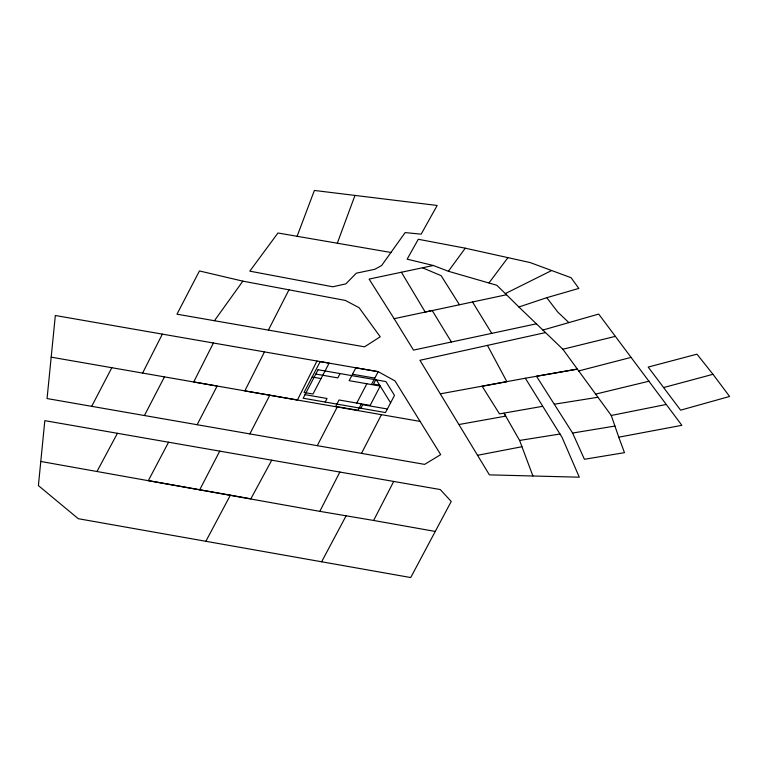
<?xml version="1.0" encoding="UTF-8"?>
<svg xmlns="http://www.w3.org/2000/svg" width="768" height="768" viewBox="0 0 768 768"><rect width="100%" height="100%" fill="white"/><g stroke="black" fill="none" stroke-linecap="round" stroke-linejoin="round"><path stroke-width="1.15" d="M337.296 243.226L354.979 195.418M297.101 236.294L314.371 190.454L437.165 205.469L421.162 234.154L405.149 232.589L381.629 265.526L374.909 269.261L356.304 273.197L345.859 283.862L332.813 286.79L249.802 271.162L277.968 232.992L390.989 252.48M316.973 361.018L297.418 400.022L51.178 357.158M213.398 343.008L55.334 315.504L47.059 398.554L424.646 464.381L440.688 454.618L395.04 380.947L378.173 371.664L213.398 343.008L193.709 381.974L217.133 386.054L197.136 424.723M264.461 351.888L244.829 390.874L420.106 421.402M142.589 373.066L162.355 334.128M40.79 461.462L319.834 511.354L339.821 472.061M268.387 330.106L288.97 289.814M249.84 433.891L269.798 395.213M361.507 453.37L381.437 414.662M319.834 511.354L373.622 520.464L393.715 481.44L440.266 489.552L451.229 501.446L410.717 577.546L78.288 518.707L38.4 485.597L44.822 420.653L393.715 481.44M199.738 489.744L219.734 451.123M317.27 445.661L337.258 406.963M144.432 415.526L164.458 376.886M91.69 406.339L111.821 367.709M325.19 402.048L327.043 398.486L305.03 394.656M340.07 373.574L337.814 377.894L315.802 374.054M356.765 403.066L366.854 383.76M361.354 403.872L357.994 410.304L335.693 406.416L339.053 399.984L370.138 405.398L380.237 386.083L349.152 380.669L355.882 367.795L378.182 371.683L371.453 384.557M360.864 408.269L362.726 404.707L387.37 408.998M375.744 379.795L373.488 384.106L379.68 385.19M168.576 442.205L148.349 480.614L250.858 498.797L271.747 460.195M205.862 541.286L230.371 495.187M321.619 561.782L346.118 515.798M96.998 471.475L117.418 433.325M214.426 320.717L242.851 281.146L345.36 300.432L359.098 307.709L380.218 336.787L364.541 346.829L176.976 314.198L199.44 270.95L242.851 281.146M465.274 248.189L418.291 239.27L407.155 259.162L433.344 265.488L448.378 271.267L465.274 248.189L530.122 262.56L571.094 277.718L578.832 288.413L546.787 297.686L518.89 306.998L505.354 293.587L551.52 270.595M489.053 282.826L507.994 257.568M542.803 330.067L598.694 314.074L681.859 425.318L618.758 437.184L611.261 415.469L562.858 349.248L518.89 306.998M663.629 387.552L712.982 374.304L729.6 396.461L680.611 410.16L648.182 367.075L696.979 354.173L712.982 374.304M578.582 370.963L631.066 357.398M562.858 349.248L615.245 336.384M595.344 394.176L649.133 381.178M545.462 332.592L419.952 360.288L489.398 474.864L579.302 477.197L562.051 437.347L525.331 378.23L440.554 393.792M433.344 265.488L369.101 279.082L394.157 318.682L506.525 294.739L496.8 285.264L448.378 271.267M394.157 318.682L413.51 350.112L536.611 323.76M611.261 415.469L665.894 404.534M477.792 455.242L521.952 446.726L532.906 475.987M542.304 406.378L499.488 413.885L482.15 386.275L506.861 381.667L487.43 345.398M459.35 424.454L505.728 416.131L504.106 413.29L519.61 440.438L521.952 446.726M525.331 378.23L577.133 369.149L536.477 376.243L572.602 433.046L584.419 459.283L624.47 452.659L618.758 437.184M572.602 433.046L614.986 426.048M554.314 404.218L597.734 397.296M519.61 440.438L560.102 433.997M352.512 374.237L374.813 378.115M312.125 377.03L321.043 378.586M373.622 520.464L435.254 531.437M422.496 267.792L441.13 275.664L459.427 304.723M568.867 322.598L557.731 312.029L546.787 297.686M376.406 379.91L390.605 402.816M472.454 301.872L491.779 333.418M451.44 342.048L432.182 310.483L425.194 312.01L401.405 272.246M320.208 361.584L304.051 392.477L312.97 394.032L329.126 363.139L320.208 361.584M318.058 369.744L303.168 398.218L385.507 412.56L394.483 395.386L385.92 381.562L318.058 369.744"/></g></svg>
